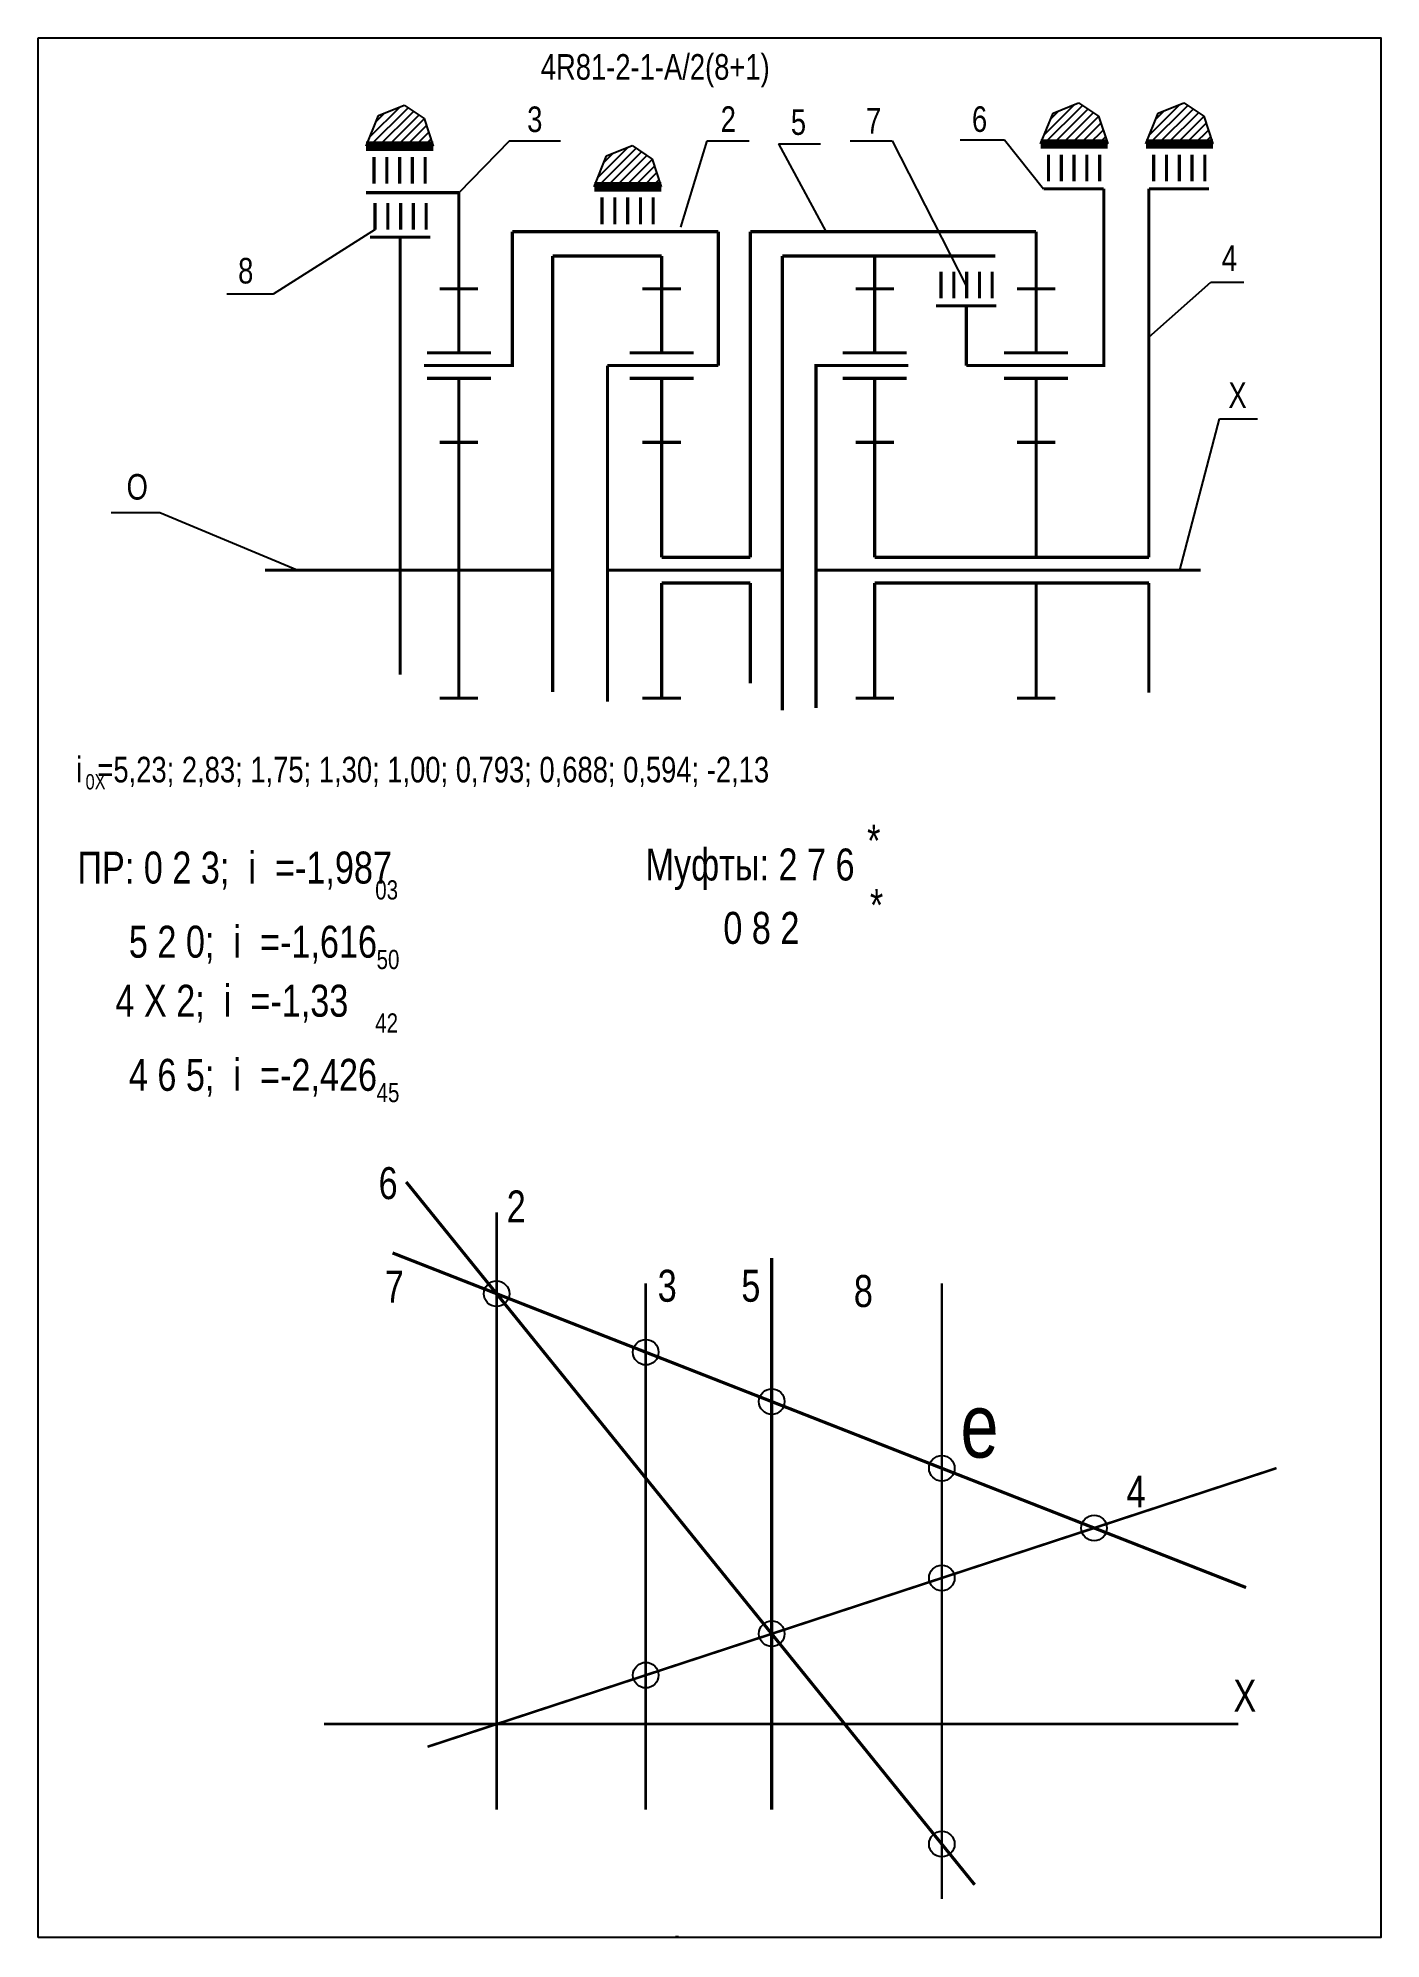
# Model space of a CAD drawing. Extents: x -352 to -142, y 153 to 450.
import ezdxf

# ---------------------------------------------------------------- set-up
doc = ezdxf.new("R2010")
doc.units = 0
doc.header["$LTSCALE"] = 15
doc.layers.get('0').update_dxf_attribs({"linetype": 'CONTINUOUS'})
doc.layers.add('DIM', color=92, linetype='CONTINUOUS')
doc.layers.add('MAIN', color=5, linetype='CONTINUOUS')
doc.styles.add('AMK', font='amk.shx', dxfattribs={"width": 0.8})

msp = doc.modelspace()

# ---------------------------------------------------------------- hatches: boundary and pattern name
at = {"layer": 'DIM'}
h = msp.add_hatch(dxfattribs=at)
h.set_pattern_fill('_USER', color=0, angle=45, style=0, pattern_type=0)
h.set_pattern_definition([(45, (-48.879, 7.2364), (-0.7071068, 0.7071068), [])])
h.paths.add_polyline_path([(-299.17, 437.76), (-301.12, 432.94), (-290.62, 432.94), (-292.07, 437.26), (-295.19, 439.37)])
h = msp.add_hatch(dxfattribs=at)
h.set_pattern_fill('_USER', color=0, angle=45, style=0, pattern_type=0)
h.set_pattern_definition([(45, (56.5884, 7.6053), (-0.7071068, 0.7071068), [])])
h.paths.add_polyline_path([(-193.71, 438.12), (-195.65, 433.3), (-185.16, 433.3), (-186.6, 437.63), (-189.72, 439.74)])
h = msp.add_hatch(dxfattribs=at)
h.set_pattern_fill('_USER', color=0, angle=45, style=0, pattern_type=0)
h.set_pattern_definition([(45, (73.0419, 7.6053), (-0.7071068, 0.7071068), [])])
h.paths.add_polyline_path([(-177.25, 438.12), (-179.2, 433.3), (-168.7, 433.3), (-170.15, 437.63), (-173.27, 439.74)])
h = msp.add_hatch(dxfattribs=at)
h.set_pattern_fill('_USER', color=0, angle=45, style=0, pattern_type=0)
h.set_pattern_definition([(45, (-13.2232, 0.9012), (-0.7071068, 0.7071068), [])])
h.paths.add_polyline_path([(-263.52, 431.42), (-265.46, 426.6), (-254.97, 426.6), (-256.42, 430.92), (-259.53, 433.04)])

# ---------------------------------------------------------------- linework, layer by layer
at = {"const_width": 0.4}
for points in [[(-280.72, 266.24), (-280.72, 172.82)], [(-257.4, 255.14), (-257.4, 172.82)], [(-211.1, 255.14), (-211.1, 158.87)], [(-291.52, 182.67), (-158.77, 226.24)]]:
    msp.add_lwpolyline(points, dxfattribs=at)
at = {"layer": 'DIM', "color": 0}
for p, q in [((-301.12, 432.94), (-299.17, 437.76)), ((-299.17, 437.76), (-295.19, 439.37)), ((-295.19, 439.37), (-292.07, 437.26)), ((-292.07, 437.26), (-290.62, 432.94)), ((-195.65, 433.3), (-193.71, 438.12)), ((-193.71, 438.12), (-189.72, 439.74)), ((-189.72, 439.74), (-186.6, 437.63)), ((-186.6, 437.63), (-185.16, 433.3)), ((-179.2, 433.3), (-177.25, 438.12)), ((-177.25, 438.12), (-173.27, 439.74)), ((-173.27, 439.74), (-170.15, 437.63)), ((-170.15, 437.63), (-168.7, 433.3)), ((-278.68, 433.81), (-286.62, 425.67)), ((-278.68, 433.81), (-270.73, 433.81)), ((-265.46, 426.6), (-263.52, 431.42)), ((-263.52, 431.42), (-259.53, 433.04)), ((-259.53, 433.04), (-256.42, 430.92)), ((-251.93, 420.31), (-247.78, 433.81)), ((-247.78, 433.81), (-241.21, 433.81)), ((-236.66, 433.3), (-229.25, 419.6)), ((-236.66, 433.3), (-230.09, 433.3)), ((-225.45, 433.81), (-218.89, 433.81)), ((-218.89, 433.81), (-207.22, 411.01)), ((-208.23, 433.97), (-201.32, 433.97)), ((-201.32, 433.97), (-195.19, 426.29)), ((-194.4, 433.11), (-187.49, 433.11)), ((-177.95, 433.11), (-171.03, 433.11)), ((-256.42, 430.92), (-254.97, 426.6)), ((-299.73, 419.9), (-315.66, 409.79)), ((-178.73, 403.08), (-169.05, 411.71)), ((-169.05, 411.71), (-163.87, 411.71)), ((-315.66, 409.79), (-322.92, 409.79)), ((-173.89, 366.65), (-167.67, 390.31)), ((-167.67, 390.31), (-161.76, 390.31)), ((-333.38, 375.62), (-340.98, 375.62)), ((-311.9, 366.65), (-333.38, 375.62))]:
    msp.add_line(p, q, dxfattribs=at)
for points, const_width in [([(-286.62, 425.67), (-301.17, 425.67)], 0.5), ([(-286.62, 417.35), (-286.62, 425.67)], 0.5), ([(-191.36, 398.65), (-185.77, 398.65), (-185.77, 426.29)], 0.5), ([(-178.73, 375.59), (-178.73, 426.29)], 0.5), ([(-281.62, 398.65), (-278.26, 398.65), (-278.26, 419.6)], 0.5), ([(-278.26, 419.6), (-246.04, 419.6)], 0.5), ([(-246.04, 419.6), (-246.04, 398.65)], 0.5), ([(-241.04, 419.6), (-196.36, 419.6)], 0.5), ([(-241.04, 419.6), (-241.04, 368.65)], 0.5), ([(-295.8, 350.29), (-295.8, 418.73)], 0.5), ([(-254.91, 415.77), (-271.97, 415.77)], 0.5), ([(-271.97, 415.77), (-271.97, 347.61)], 0.5), ([(-236.04, 415.77), (-202.71, 415.77)], 0.5), ([(-207.28, 407.98), (-207.28, 398.65)], 0.5), ([(-263.39, 398.65), (-263.39, 346.09)], 0.5), ([(-259.51, 398.65), (-263.39, 398.65)], 0.5), ([(-226.22, 398.65), (-230.77, 398.65), (-230.77, 345.08)], 0.5), ([(-216.6, 398.65), (-216.36, 398.65)], 0.5), ([(-178.73, 368.65), (-178.73, 375.59)], 0.5), ([(-254.91, 368.65), (-241.04, 368.65)], 0.5), ([(-221.6, 368.65), (-178.73, 368.65)], 0.5), ([(-316.96, 366.65), (-271.97, 366.65)], 0.5), ([(-263.39, 366.65), (-246.04, 366.65)], 0.5), ([(-246.04, 366.65), (-236.04, 366.65)], 0.5), ([(-230.77, 366.65), (-170.61, 366.65)], 0.5), ([(-254.91, 364.65), (-241.04, 364.65)], 0.5), ([(-241.04, 364.65), (-241.04, 348.94)], 0.5), ([(-221.6, 364.65), (-178.73, 364.65)], 0.5), ([(-178.73, 347.51), (-178.73, 364.65)], 0.5), ([(-294.86, 270.99), (-205.96, 161.09)], 0.5), ([(-163.53, 207.57), (-296.99, 259.89)], 0.5), ([(-237.7, 259.11), (-237.7, 172.82)], 0.5), ([(-307.72, 186.22), (-164.75, 186.22)], 0.4), ([(-252.52, 153.13), (-252.52, 152.87)], 0.5)]:
    msp.add_lwpolyline(points, dxfattribs=dict(at, const_width=const_width))
at = {"layer": 'DIM', "color": 0, "lineweight": 140, "ltscale": 2, "const_width": 0.5}
msp.add_lwpolyline([(-236.04, 415.77), (-236.04, 344.72)], dxfattribs=at)
at = {"layer": 'DIM', "color": 0}
for centre in [(-280.72, 253.51), (-257.4, 244.37), (-237.7, 236.65), (-211.1, 226.22), (-187.29, 216.88), (-211.1, 209.07), (-237.7, 200.34), (-257.4, 193.87), (-211.1, 167.45)]:
    msp.add_circle(centre, 2, dxfattribs=at)
at = {"layer": 'MAIN'}
for points in [[(-352.43, 152.87), (-352.43, 449.87)], [(-352.43, 449.87), (-142.43, 449.87), (-142.43, 152.87), (-352.43, 152.87)]]:
    msp.add_lwpolyline(points, dxfattribs=at)
at = {"layer": 'MAIN', "color": 0}
for points, const_width in [([(-195.65, 433.3), (-185.16, 433.3)], 1.5), ([(-179.2, 433.3), (-168.7, 433.3)], 1.5), ([(-301.12, 432.94), (-290.62, 432.94)], 1.5), ([(-291.89, 431.28), (-291.89, 427.09)], 0.5), ([(-186.42, 431.65), (-186.42, 427.46)], 0.5), ([(-169.97, 431.65), (-169.97, 427.46)], 0.5), ([(-265.46, 426.6), (-254.97, 426.6)], 1.5), ([(-256.23, 424.95), (-256.23, 420.75)], 0.5), ([(-195.19, 426.29), (-185.77, 426.29)], 0.5), ([(-178.73, 426.29), (-169.32, 426.29)], 0.5), ([(-291.73, 424.09), (-291.73, 419.9)], 0.5), ([(-196.36, 400.65), (-196.36, 419.6)], 0.5), ([(-300.5, 418.73), (-291.09, 418.73)], 0.5), ([(-286.62, 410.65), (-286.62, 417.35)], 0.5), ([(-254.91, 410.65), (-254.91, 415.77)], 0.5), ([(-221.6, 410.65), (-221.6, 415.77)], 0.5), ([(-203.22, 413.35), (-203.22, 409.15)], 0.5), ([(-286.62, 410.65), (-289.62, 410.65)], 0.5), ([(-286.62, 400.65), (-286.62, 410.65)], 0.5), ([(-286.62, 410.65), (-283.62, 410.65)], 0.5), ([(-254.91, 410.65), (-257.91, 410.65)], 0.5), ([(-254.91, 410.65), (-251.91, 410.65)], 0.5), ([(-254.91, 400.65), (-254.91, 410.65)], 0.5), ([(-221.6, 410.65), (-224.6, 410.65)], 0.5), ([(-221.6, 400.65), (-221.6, 410.65)], 0.5), ([(-221.6, 410.65), (-218.6, 410.65)], 0.5), ([(-196.36, 410.65), (-199.36, 410.65)], 0.5), ([(-196.36, 410.65), (-193.36, 410.65)], 0.5), ([(-211.99, 407.98), (-202.58, 407.98)], 0.5), ([(-281.62, 398.65), (-292.09, 398.65)], 0.5), ([(-246.04, 398.65), (-259.51, 398.65)], 0.5), ([(-216.6, 398.65), (-226.22, 398.65)], 0.5), ([(-191.36, 398.65), (-207.28, 398.65)], 0.5), ([(-286.62, 396.65), (-291.62, 396.65)], 0.5), ([(-286.62, 386.65), (-286.62, 396.65), (-281.62, 396.65)], 0.5), ([(-254.91, 396.65), (-259.91, 396.65)], 0.5), ([(-254.91, 386.65), (-254.91, 396.65), (-249.91, 396.65)], 0.5), ([(-221.6, 396.65), (-226.6, 396.65)], 0.5), ([(-221.6, 386.65), (-221.6, 396.65), (-216.6, 396.65)], 0.5), ([(-196.36, 396.65), (-201.36, 396.65)], 0.5), ([(-196.36, 386.65), (-196.36, 396.65), (-191.36, 396.65)], 0.5), ([(-286.62, 386.65), (-289.62, 386.65)], 0.5), ([(-286.62, 366.65), (-286.62, 386.65)], 0.5), ([(-286.62, 386.65), (-283.62, 386.65)], 0.5), ([(-254.91, 386.65), (-257.91, 386.65)], 0.5), ([(-254.91, 368.65), (-254.91, 386.65)], 0.5), ([(-254.91, 386.65), (-251.91, 386.65)], 0.5), ([(-221.6, 386.65), (-224.6, 386.65)], 0.5), ([(-221.6, 368.65), (-221.6, 386.65)], 0.5), ([(-221.6, 386.65), (-218.6, 386.65)], 0.5), ([(-196.36, 386.65), (-199.36, 386.65)], 0.5), ([(-196.36, 368.65), (-196.36, 386.65)], 0.5), ([(-196.36, 386.65), (-193.36, 386.65)], 0.5), ([(-286.62, 366.65), (-286.62, 346.65)], 0.5), ([(-254.91, 364.65), (-254.91, 346.65)], 0.5), ([(-221.6, 364.65), (-221.6, 346.65)], 0.5), ([(-196.36, 364.65), (-196.36, 346.65)], 0.5), ([(-286.62, 346.65), (-289.62, 346.65)], 0.5), ([(-286.62, 346.65), (-283.62, 346.65)], 0.5), ([(-254.91, 346.65), (-257.91, 346.65)], 0.5), ([(-254.91, 346.65), (-251.91, 346.65)], 0.5), ([(-221.6, 346.65), (-224.6, 346.65)], 0.5), ([(-221.6, 346.65), (-218.6, 346.65)], 0.5), ([(-196.36, 346.65), (-199.36, 346.65)], 0.5), ([(-196.36, 346.65), (-193.36, 346.65)], 0.5)]:
    msp.add_lwpolyline(points, dxfattribs=dict(at, const_width=const_width))
for points in [[(-299.89, 431.28, 0.5, 0.5, 0), (-299.89, 427.09, 0.5, 0.5, 0)], [(-297.89, 431.28, 0.5, 0.5, 0), (-297.89, 427.09, 0.5, 0.5, 0)], [(-295.89, 431.28, 0.5, 0.5, 0), (-295.89, 427.09, 0.5, 0.5, 0)], [(-293.89, 431.28, 0.5, 0.5, 0), (-293.89, 427.09, 0.5, 0.5, 0)], [(-194.42, 431.65, 0.5, 0.5, 0), (-194.42, 427.46, 0.5, 0.5, 0)], [(-192.42, 431.65, 0.5, 0.5, 0), (-192.42, 427.46, 0.5, 0.5, 0)], [(-190.42, 431.65, 0.5, 0.5, 0), (-190.42, 427.46, 0.5, 0.5, 0)], [(-188.42, 431.65, 0.5, 0.5, 0), (-188.42, 427.46, 0.5, 0.5, 0)], [(-177.97, 431.65, 0.5, 0.5, 0), (-177.97, 427.46, 0.5, 0.5, 0)], [(-175.97, 431.65, 0.5, 0.5, 0), (-175.97, 427.46, 0.5, 0.5, 0)], [(-173.97, 431.65, 0.5, 0.5, 0), (-173.97, 427.46, 0.5, 0.5, 0)], [(-171.97, 431.65, 0.5, 0.5, 0), (-171.97, 427.46, 0.5, 0.5, 0)], [(-264.23, 424.95, 0.5, 0.5, 0), (-264.23, 420.75, 0.5, 0.5, 0)], [(-262.23, 424.95, 0.5, 0.5, 0), (-262.23, 420.75, 0.5, 0.5, 0)], [(-260.23, 424.95, 0.5, 0.5, 0), (-260.23, 420.75, 0.5, 0.5, 0)], [(-258.23, 424.95, 0.5, 0.5, 0), (-258.23, 420.75, 0.5, 0.5, 0)], [(-299.73, 424.09, 0.5, 0.5, 0), (-299.73, 419.9, 0.5, 0.5, 0)], [(-297.73, 424.09, 0.5, 0.5, 0), (-297.73, 419.9, 0.5, 0.5, 0)], [(-295.73, 424.09, 0.5, 0.5, 0), (-295.73, 419.9, 0.5, 0.5, 0)], [(-293.73, 424.09, 0.5, 0.5, 0), (-293.73, 419.9, 0.5, 0.5, 0)], [(-211.22, 413.35, 0.5, 0.5, 0), (-211.22, 409.15, 0.5, 0.5, 0)], [(-209.22, 413.35, 0.5, 0.5, 0), (-209.22, 409.15, 0.5, 0.5, 0)], [(-207.22, 413.35, 0.5, 0.5, 0), (-207.22, 409.15, 0.5, 0.5, 0)], [(-205.22, 413.35, 0.5, 0.5, 0), (-205.22, 409.15, 0.5, 0.5, 0)], [(-281.62, 400.65, 0.5, 0.5, 0), (-291.62, 400.65, 0.5, 0.5, 0)], [(-249.91, 400.65, 0.5, 0.5, 0), (-259.91, 400.65, 0.5, 0.5, 0)], [(-216.6, 400.65, 0.5, 0.5, 0), (-226.6, 400.65, 0.5, 0.5, 0)], [(-191.36, 400.65, 0.5, 0.5, 0), (-201.36, 400.65, 0.5, 0.5, 0)]]:
    msp.add_lwpolyline(points, format="xyseb", dxfattribs=at)

# ---------------------------------------------------------------- texts
at = {"layer": 'DIM', "color": 0, "style": 'AMK', "width": 0.8}
for s, height, p in [('4R81-2-1-A/2(8+1)', 4, (-273.81, 443.35)), ('3', 4, (-275.94, 435.16)), ('2', 4, (-245.68, 435.19)), ('5', 4, (-234.71, 434.72)), ('7', 4, (-222.96, 434.93)), ('6', 4, (-206.39, 435.19)), ('4', 4, (-167.33, 413.44)), ('8', 4, (-321.14, 411.48)), ('X', 4, (-166.29, 392.03)), ('O', 4, (-338.58, 377.69)), ('i  =5,23; 2,83; 1,75; 1,30; 1,00; 0,793; 0,688; 0,594; -2,13', 4, (-346.47, 333.47)), ('0X', 2.4, (-345, 332.37)), ('*', 5, (-222.78, 321.86)), (' ПР: 0 2 3;  i  =-1,987', 5, (-347.76, 317.65)), ('Муфты: 2 7 6', 5, (-257.44, 318.13)), ('03', 3, (-299.7, 315.16)), ('*', 5, (-222.35, 311.79)), ('       0 8 2', 5, (-255.67, 308.22)), ('    5 2 0;  i  =-1,616', 5, (-344.17, 306.06)), ('50', 3, (-299.49, 304.28)), ('     4 X 2;  i  =-1,33', 5, (-347.76, 296.83)), ('42', 3, (-299.7, 294.35)), ('    4 6 5;  i  =-2,426', 5, (-344.17, 285.24)), ('45', 3, (-299.49, 283.47)), ('6', 5, (-299.17, 268.31)), ('2', 5, (-279.14, 264.66)), ('7', 5, (-298.21, 252.12)), ('3', 5, (-255.53, 252.26)), ('5', 5, (-242.45, 252.26)), ('8', 5, (-224.86, 251.44)), ('e', 10, (-208.18, 227.89)), ('4', 5, (-182.21, 220.09)), ('X', 5, (-165.5, 188.14))]:
    msp.add_text(s, height=height, dxfattribs=at).set_placement(p)

doc.saveas('drawing.dxf')
